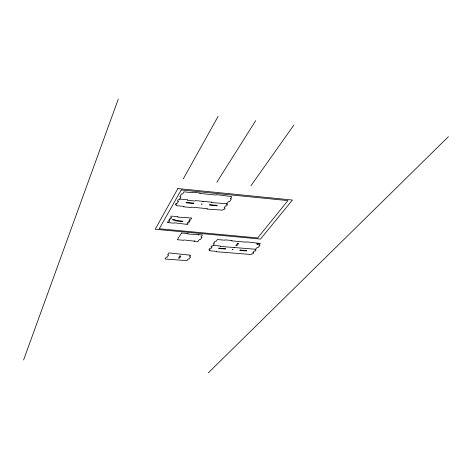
<?xml version="1.0" encoding="UTF-8"?>
<svg xmlns="http://www.w3.org/2000/svg" width="472" height="472" viewBox="0 0 472 472"><rect width="100%" height="100%" fill="white"/><g stroke="black" fill="none" stroke-linecap="round" stroke-linejoin="round"><path stroke-width="0.71" d="M23.6 359.929L118.265 99.138M183.307 178.835L218.093 116.413M216.831 182.245L255.694 120.655M250.974 185.72L293.938 124.968M208.294 372.862L448.4 136.697M203.078 201.538L203.591 201.55M203.574 201.656L203.096 201.656M201.503 204.057L202.01 204.063M201.992 204.175L201.52 204.169M188.782 221.421L189.266 221.427M189.231 221.545L188.8 221.527M169.537 219.592L170.02 219.604M169.973 219.722L169.554 219.704M198.37 234.72L198.824 234.726M198.806 234.832L198.387 234.832M194.157 241.044L194.606 241.056M194.594 241.157L194.193 241.162M234.142 247.446L234.572 247.446M234.566 247.546L234.159 247.558M232.56 249.493L232.991 249.493M232.973 249.6L232.566 249.6M213.208 245.381L220.459 246.042L220.206 246.39L255.617 249.251M179.773 199.054L187.85 199.845L187.596 200.27L195.172 201.019L195.432 200.594L211.48 202.175L211.208 202.594L226.973 203.697M189.838 255.169L190.499 255.47L189.567 256.839L190.594 256.933L189.113 259.098L188.092 259.01L186.995 260.621L165.076 259.028L166.292 257.075L167.271 257.163L168.634 254.98L167.654 254.892L168.893 252.903L189.85 255.145M177.885 188.57L155.205 229.262L260.485 239.062L292.433 200.04L177.885 188.57M181.218 189.945L159.247 228.767L257.683 237.941L287.92 200.606L181.218 189.945M176.18 203.231L175.383 204.618L176.51 204.73L175.997 205.627L183.962 206.406L183.72 206.819L191.19 207.544L191.443 207.131L207.279 208.671L207.013 209.078L222.566 210.158L223.167 209.279L224.277 209.385L225.215 208.022L224.1 207.91L225.504 205.851L226.625 205.957L227.575 204.577L226.454 204.464L228.407 201.597L229.54 201.709L231.475 198.877L230.342 198.765L231.805 196.617L216.365 194.617L216.082 195.054L199.798 193.426L200.063 192.989L192.364 192.222L192.104 192.659L183.909 191.844L182.652 194.027L181.502 193.915L179.85 196.8L181 196.912L179.325 199.833L178.186 199.721L177.378 201.131L178.516 201.243L177.307 203.343L176.18 203.231M167.926 221.852L167.519 222.56L174.032 223.173L174.257 222.79L187.726 224.465L188.163 223.763L187.083 223.663L187.88 222.383L188.965 222.489L190.169 220.56L189.083 220.453L189.892 219.155L190.983 219.262L191.756 218.023L177.631 217.09L177.867 216.695L171.265 216.07L170.545 217.315L171.643 217.421L170.888 218.725L169.79 218.619L168.669 220.566L169.761 220.672L169.017 221.958L167.926 221.852M172.858 219.633L172.652 219.987L175.018 220.212L175.224 219.858L172.858 219.633M175.625 220.477L175.401 220.861L182.652 221.551L182.888 221.161L175.625 220.477M186.346 202.382L186.098 202.801L193.632 203.538L193.892 203.119L186.346 202.382M181.513 232.997L177.319 239.723L183.655 240.307L183.885 239.947L197.933 241.611L199.367 239.493L200.411 239.587L202.022 237.204L200.978 237.109L202.441 234.938L187.714 233.959L187.945 233.593L181.513 232.997M209.857 204.683L209.586 205.102L217.061 205.833L217.338 205.414L209.857 204.683M179.885 255.977L178.457 258.154L179.46 258.243L180.888 256.066L179.885 255.977M209.686 248.779L208.878 249.912L209.892 250.001L209.367 250.732L216.53 251.381L216.282 251.718L251.263 254.52L251.859 253.8L252.856 253.889L253.783 252.774L252.78 252.685L254.166 251.004L255.175 251.098L256.107 249.971L255.098 249.877L257.028 247.546L258.042 247.635L259.954 245.34L258.933 245.245L260.373 243.499L246.537 241.847L246.26 242.201L231.652 240.85L231.917 240.496L225.014 239.859L224.755 240.213L217.403 239.534L216.135 241.304L215.096 241.21L213.427 243.552L214.453 243.646L212.754 246.018L211.727 245.924L210.907 247.068L211.928 247.163L210.701 248.868L209.686 248.779M218.943 248.107L218.689 248.443L225.463 249.063L225.722 248.72L218.943 248.107M237.611 243.281L235.817 245.599L236.838 245.694L238.637 243.375L237.611 243.281M240.071 250.024L239.805 250.367L246.526 250.974L246.803 250.638L240.071 250.024M257.169 244.254A1.062 0.36 -0.2 0 0 258.815 243.965A1.062 0.36 -0.2 0 0 257.281 243.629A1.062 0.36 -0.2 0 0 257.169 244.254"/></g></svg>
